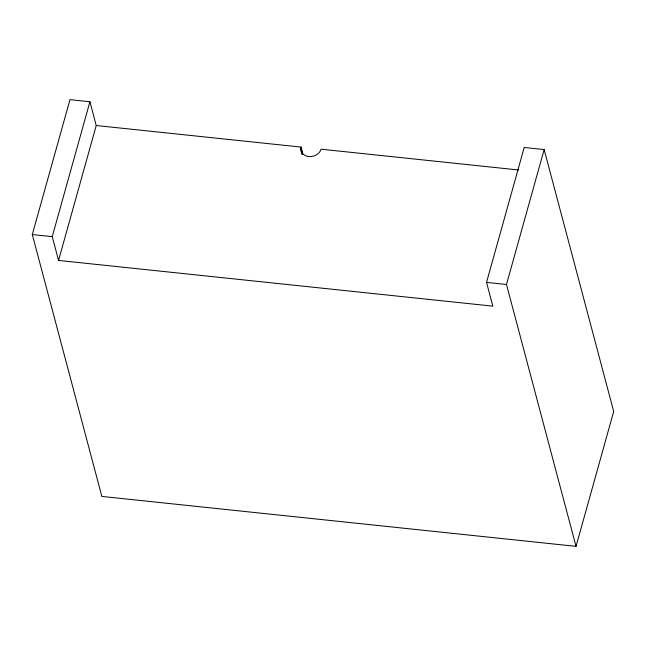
<?xml version="1.0" encoding="UTF-8"?>
<svg xmlns="http://www.w3.org/2000/svg" width="646" height="646" viewBox="0 0 646 646"><rect width="100%" height="100%" fill="white"/><g stroke="black" fill="none" stroke-linecap="round" stroke-linejoin="round"><path stroke-width="0.97" d="M89.915 101.745L52.245 236.654L58.56 260.427L492.85 306.156L486.535 282.383L524.205 147.474L544.15 149.573L613.7 411.445L576.03 546.355L101.85 496.427L32.3 234.555L69.97 99.645L89.915 101.745L96.23 125.518L301.125 147.086L300.85 149.307L301.73 153.142M58.56 260.427L96.23 125.518M576.03 546.355L506.48 284.482L544.15 149.573M518.488 169.979L321.07 149.186C318.648 157.382 305.057 159.667 301.278 151.447M32.3 234.555L52.245 236.654M486.535 282.383L506.48 284.482M301.125 147.086L302.699 153.029M300.947 148.564L302.465 154.418M300.996 150.025L302.126 154.265"/></g></svg>
